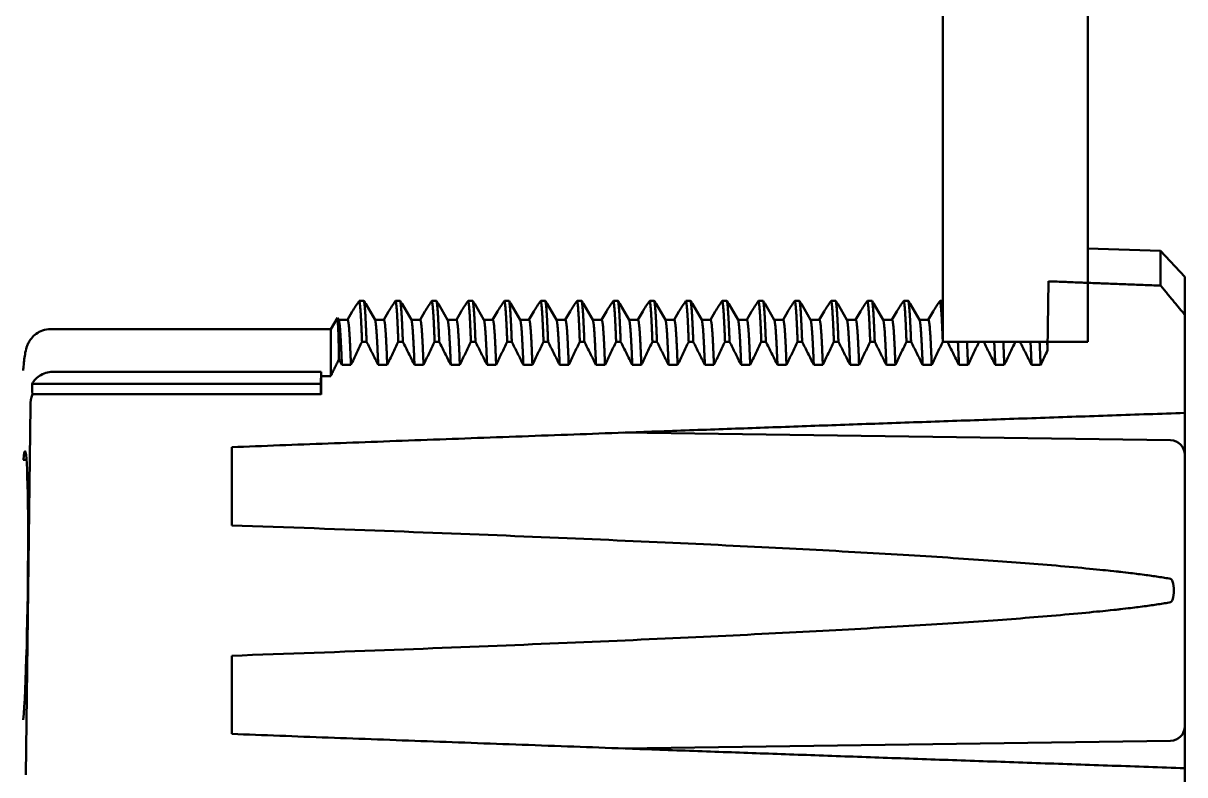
# Model space of a CAD drawing. Header units: millimetres. Extents: x -106 to 841, y -50 to 594.
# Drawn here: x 396.33 to 420.33, y 313.71 to 329.24 of the extents above; entities that cross this region are included whole.
import ezdxf

# ---------------------------------------------------------------- set-up
doc = ezdxf.new("R2010")
doc.units = ezdxf.units.MM
doc.layers.add('Visible (ISO)', color=7, linetype='Continuous', lineweight=50)

msp = doc.modelspace()

# ---------------------------------------------------------------- linework, layer by layer
at = {"layer": 'Visible (ISO)'}
for p, q in [((415.331, 352.378), (415.331, 322.659)), ((418.331, 322.659), (418.331, 352.378)), ((419.831, 324.536), (418.331, 324.588)), ((419.831, 324.536), (419.831, 323.817)), ((420.331, 324), (419.831, 324.536)), ((420.331, 323.214), (420.331, 324)), ((417.514, 323.907), (417.496, 322.481)), ((403.03, 323.112), (403.13, 323.286)), ((403.369, 323.505), (403.275, 323.505)), ((403.409, 323.439), (403.6, 323.108)), ((403.78, 323.112), (403.88, 323.286)), ((404.119, 323.505), (404.025, 323.505)), ((404.159, 323.439), (404.35, 323.108)), ((404.53, 323.112), (404.63, 323.286)), ((404.869, 323.505), (404.775, 323.505)), ((404.909, 323.439), (405.1, 323.108)), ((405.28, 323.112), (405.38, 323.286)), ((405.619, 323.505), (405.525, 323.505)), ((405.659, 323.439), (405.85, 323.108)), ((406.03, 323.112), (406.13, 323.286)), ((406.369, 323.505), (406.275, 323.505)), ((406.409, 323.439), (406.6, 323.108)), ((406.78, 323.112), (406.88, 323.286)), ((407.119, 323.505), (407.025, 323.505)), ((407.159, 323.439), (407.35, 323.108)), ((407.53, 323.112), (407.63, 323.286)), ((407.869, 323.505), (407.775, 323.505)), ((407.909, 323.439), (408.1, 323.108)), ((408.28, 323.112), (408.38, 323.286)), ((408.619, 323.505), (408.525, 323.505)), ((408.659, 323.439), (408.85, 323.108)), ((409.03, 323.112), (409.13, 323.286)), ((409.369, 323.505), (409.275, 323.505)), ((409.409, 323.439), (409.6, 323.108)), ((409.78, 323.112), (409.88, 323.286)), ((410.119, 323.505), (410.025, 323.505)), ((410.159, 323.439), (410.35, 323.108)), ((410.53, 323.112), (410.63, 323.286)), ((410.869, 323.505), (410.775, 323.505)), ((410.909, 323.439), (411.1, 323.108)), ((411.28, 323.112), (411.38, 323.286)), ((411.619, 323.505), (411.525, 323.505)), ((411.659, 323.439), (411.85, 323.108)), ((412.03, 323.112), (412.13, 323.286)), ((412.369, 323.505), (412.275, 323.505)), ((412.409, 323.439), (412.6, 323.108)), ((412.78, 323.112), (412.88, 323.286)), ((413.119, 323.505), (413.025, 323.505)), ((413.159, 323.439), (413.35, 323.108)), ((413.53, 323.112), (413.63, 323.286)), ((413.869, 323.505), (413.775, 323.505)), ((413.909, 323.439), (414.1, 323.108)), ((414.28, 323.112), (414.38, 323.286)), ((414.619, 323.505), (414.525, 323.505)), ((414.659, 323.439), (414.85, 323.108)), ((415.03, 323.112), (415.13, 323.286)), ((415.331, 323.505), (415.275, 323.505)), ((402.684, 322.918), (402.821, 323.155)), ((402.823, 323.155), (402.85, 323.108)), ((402.847, 323.112), (403.033, 323.112)), ((403.597, 323.112), (403.783, 323.112)), ((404.347, 323.112), (404.533, 323.112)), ((405.097, 323.112), (405.283, 323.112)), ((405.847, 323.112), (406.033, 323.112)), ((406.597, 323.112), (406.783, 323.112)), ((407.347, 323.112), (407.533, 323.112)), ((408.097, 323.112), (408.283, 323.112)), ((408.847, 323.112), (409.033, 323.112)), ((409.597, 323.112), (409.783, 323.112)), ((410.347, 323.112), (410.533, 323.112)), ((411.097, 323.112), (411.283, 323.112)), ((411.847, 323.112), (412.033, 323.112)), ((412.597, 323.112), (412.783, 323.112)), ((413.347, 323.112), (413.533, 323.112)), ((414.097, 323.112), (414.283, 323.112)), ((414.847, 323.112), (415.033, 323.112)), ((420.331, 321.188), (420.331, 323.214)), ((402.684, 322.918), (396.895, 322.918)), ((402.684, 322.918), (402.684, 321.944)), ((403.425, 322.659), (403.331, 322.659)), ((404.175, 322.659), (404.081, 322.659)), ((404.925, 322.659), (404.831, 322.659)), ((405.675, 322.659), (405.581, 322.659)), ((406.425, 322.659), (406.331, 322.659)), ((407.175, 322.659), (407.081, 322.659)), ((407.925, 322.659), (407.831, 322.659)), ((408.675, 322.659), (408.581, 322.659)), ((409.425, 322.659), (409.331, 322.659)), ((410.175, 322.659), (410.081, 322.659)), ((410.925, 322.659), (410.831, 322.659)), ((411.675, 322.659), (411.581, 322.659)), ((412.425, 322.659), (412.331, 322.659)), ((413.175, 322.659), (413.081, 322.659)), ((413.925, 322.659), (413.831, 322.659)), ((414.675, 322.659), (414.581, 322.659)), ((415.425, 322.659), (415.331, 322.659)), ((415.331, 322.659), (418.331, 322.659)), ((416.175, 322.659), (416.081, 322.659)), ((416.925, 322.659), (416.831, 322.659)), ((403.102, 322.179), (402.915, 322.179)), ((403.852, 322.179), (403.665, 322.179)), ((404.602, 322.179), (404.415, 322.179)), ((405.352, 322.179), (405.165, 322.179)), ((406.102, 322.179), (405.915, 322.179)), ((406.852, 322.179), (406.665, 322.179)), ((407.602, 322.179), (407.415, 322.179)), ((408.352, 322.179), (408.165, 322.179)), ((409.102, 322.179), (408.915, 322.179)), ((409.852, 322.179), (409.665, 322.179)), ((410.602, 322.179), (410.415, 322.179)), ((411.352, 322.179), (411.165, 322.179)), ((412.102, 322.179), (411.915, 322.179)), ((412.852, 322.179), (412.665, 322.179)), ((413.602, 322.179), (413.415, 322.179)), ((414.352, 322.179), (414.165, 322.179)), ((415.102, 322.179), (414.915, 322.179)), ((415.852, 322.179), (415.665, 322.179)), ((416.602, 322.179), (416.415, 322.179)), ((417.352, 322.179), (417.165, 322.179)), ((396.971, 322.039), (402.485, 322.039)), ((402.485, 322.039), (402.477, 321.788)), ((402.489, 321.944), (402.484, 321.572)), ((402.684, 321.944), (402.489, 321.944)), ((402.477, 321.788), (396.513, 321.788)), ((402.484, 321.572), (396.52, 321.572)), ((396.481, 321.337), (396.382, 313.713)), ((420.331, 321.188), (420.331, 320.323)), ((420.035, 320.623), (408.734, 320.78)), ((400.638, 318.865), (400.638, 320.481)), ((396.331, 320.218), (396.398, 320.218)), ((420.331, 314.714), (420.331, 320.323)), ((400.638, 314.556), (400.638, 316.172)), ((420.331, 314.714), (420.331, 313.849)), ((420.035, 314.414), (408.734, 314.256)), ((420.331, 311.823), (420.331, 313.849))]:
    msp.add_line(p, q, dxfattribs=at)
for centre, start, end in [((420.031, 320.323), 0, 89.2), ((420.031, 314.714), 270.8, 0)]:
    msp.add_arc(centre, 0.3, start, end, dxfattribs=at)
for centre, major_axis, ratio, start_param, end_param in [((396.831, 322.067), (0.5, 0), 0.927688, 3.054915, 3.141028), ((402.331, 317.518), (-0.07, -5.4), 0.032408, 2.531753, 2.563353), ((402.331, 317.518), (-0.066, -5.1), 0.032408, 2.489996, 2.563353), ((396.331, 317.518), (-0.037, -2.879), 0.032408, 0.382058, 3.496179)]:
    msp.add_ellipse(centre, major_axis=major_axis, ratio=ratio, start_param=start_param, end_param=end_param, dxfattribs=at)
for points, weights in [([(419.831, 323.817), (418.681, 323.861), (417.514, 323.907)], [1, 1.0000219352, 1.00000319375]), ([(420.331, 323.214), (420.094, 323.503), (419.831, 323.817)], [1, 1.00099962962, 1]), ([(415.665, 322.179), (415.654, 322.459), (415.643, 322.659)], [0.972687658468, 0.982091435398, 0.999722967018]), ([(415.852, 322.179), (415.841, 322.459), (415.831, 322.659)], [0.972687658468, 0.982091435398, 0.999722967018]), ([(416.415, 322.179), (416.404, 322.459), (416.393, 322.659)], [0.972687658468, 0.982091435398, 0.999722967018]), ([(416.602, 322.179), (416.591, 322.459), (416.581, 322.659)], [0.972687658468, 0.982091435398, 0.999722967018]), ([(417.165, 322.179), (417.154, 322.459), (417.143, 322.659)], [0.972687658468, 0.982091435398, 0.999722967018]), ([(417.352, 322.179), (417.341, 322.459), (417.331, 322.659)], [0.972687658468, 0.982091435398, 0.999722967018]), ([(402.855, 322.299), (402.766, 322.117), (402.684, 321.944)], [1.00098605695, 1.00100745622, 1]), ([(400.638, 320.481), (409.435, 320.814), (420.331, 321.188)], [1, 1.00303679019, 1]), ([(420.035, 317.761), (417.075, 318.29), (400.638, 318.865)], [1, 1.0148462897, 1]), ([(400.638, 316.172), (417.075, 316.747), (420.035, 317.276)], [1, 1.0148462897, 1]), ([(420.331, 313.849), (409.435, 314.222), (400.638, 314.556)], [1, 1.00303679018, 1])]:
    msp.add_rational_spline(points, weights, degree=2, dxfattribs=at)
for points in [[(403.13, 323.286), (403.173, 323.359), (403.221, 323.433), (403.275, 323.505)], [(403.369, 323.505), (403.383, 323.483), (403.396, 323.461), (403.409, 323.439)], [(403.88, 323.286), (403.923, 323.359), (403.971, 323.433), (404.025, 323.505)], [(404.119, 323.505), (404.133, 323.483), (404.146, 323.461), (404.159, 323.439)], [(404.63, 323.286), (404.673, 323.359), (404.721, 323.433), (404.775, 323.505)], [(404.869, 323.505), (404.883, 323.483), (404.896, 323.461), (404.909, 323.439)], [(405.38, 323.286), (405.423, 323.359), (405.471, 323.433), (405.525, 323.505)], [(405.619, 323.505), (405.633, 323.483), (405.646, 323.461), (405.659, 323.439)], [(406.13, 323.286), (406.173, 323.359), (406.221, 323.433), (406.275, 323.505)], [(406.369, 323.505), (406.383, 323.483), (406.396, 323.461), (406.409, 323.439)], [(406.88, 323.286), (406.923, 323.359), (406.971, 323.433), (407.025, 323.505)], [(407.119, 323.505), (407.133, 323.483), (407.146, 323.461), (407.159, 323.439)], [(407.63, 323.286), (407.673, 323.359), (407.721, 323.433), (407.775, 323.505)], [(407.869, 323.505), (407.883, 323.483), (407.896, 323.461), (407.909, 323.439)], [(408.38, 323.286), (408.423, 323.359), (408.471, 323.433), (408.525, 323.505)], [(408.619, 323.505), (408.633, 323.483), (408.646, 323.461), (408.659, 323.439)], [(409.13, 323.286), (409.173, 323.359), (409.221, 323.433), (409.275, 323.505)], [(409.369, 323.505), (409.383, 323.483), (409.396, 323.461), (409.409, 323.439)], [(409.88, 323.286), (409.923, 323.359), (409.971, 323.433), (410.025, 323.505)], [(410.119, 323.505), (410.133, 323.483), (410.146, 323.461), (410.159, 323.439)], [(410.63, 323.286), (410.673, 323.359), (410.721, 323.433), (410.775, 323.505)], [(410.869, 323.505), (410.883, 323.483), (410.896, 323.461), (410.909, 323.439)], [(411.38, 323.286), (411.423, 323.359), (411.471, 323.433), (411.525, 323.505)], [(411.619, 323.505), (411.633, 323.483), (411.646, 323.461), (411.659, 323.439)], [(412.13, 323.286), (412.173, 323.359), (412.221, 323.433), (412.275, 323.505)], [(412.369, 323.505), (412.383, 323.483), (412.396, 323.461), (412.409, 323.439)], [(412.88, 323.286), (412.923, 323.359), (412.971, 323.433), (413.025, 323.505)], [(413.119, 323.505), (413.133, 323.483), (413.146, 323.461), (413.159, 323.439)], [(413.63, 323.286), (413.673, 323.359), (413.721, 323.433), (413.775, 323.505)], [(413.869, 323.505), (413.883, 323.483), (413.896, 323.461), (413.909, 323.439)], [(414.38, 323.286), (414.423, 323.359), (414.471, 323.433), (414.525, 323.505)], [(414.619, 323.505), (414.633, 323.483), (414.646, 323.461), (414.659, 323.439)], [(415.13, 323.286), (415.173, 323.359), (415.221, 323.433), (415.275, 323.505)], [(396.895, 322.918), (396.895, 322.918), (396.895, 322.918), (396.895, 322.918)], [(402.915, 322.179), (402.895, 322.219), (402.875, 322.259), (402.855, 322.299)], [(396.513, 321.788), (396.515, 321.72), (396.518, 321.648), (396.52, 321.572)], [(396.52, 321.572), (396.494, 321.497), (396.482, 321.417), (396.481, 321.337)]]:
    msp.add_open_spline(points, degree=3, dxfattribs=at)
for points, weights, knots in [([(403.331, 322.659), (403.323, 322.872), (403.315, 323.035), (403.296, 323.438), (403.275, 323.505)], [0.977737952567, 0.98646083197, 1, 0.967178132478, 0.962660741352], [0.860813103, 0.860813103, 0.860813103, 0.861607143, 0.861607143, 0.863532068, 0.863532068, 0.863532068]), ([(403.425, 322.659), (403.417, 322.872), (403.409, 323.035), (403.39, 323.438), (403.369, 323.505)], [0.977737952567, 0.98646083197, 1, 0.967178132478, 0.962660741352], [0.825098817, 0.825098817, 0.825098817, 0.825892857, 0.825892857, 0.827817782, 0.827817782, 0.827817782]), ([(404.081, 322.659), (404.073, 322.872), (404.065, 323.035), (404.046, 323.438), (404.025, 323.505)], [0.977737952567, 0.98646083197, 1, 0.967178132478, 0.962660741352], [0.825098817, 0.825098817, 0.825098817, 0.825892857, 0.825892857, 0.827817782, 0.827817782, 0.827817782]), ([(404.175, 322.659), (404.167, 322.872), (404.159, 323.035), (404.14, 323.438), (404.119, 323.505)], [0.977737952567, 0.98646083197, 1, 0.967178132478, 0.962660741352], [0.789384531, 0.789384531, 0.789384531, 0.790178571, 0.790178571, 0.792103496, 0.792103496, 0.792103496]), ([(404.831, 322.659), (404.823, 322.872), (404.815, 323.035), (404.796, 323.438), (404.775, 323.505)], [0.977737952567, 0.98646083197, 1, 0.967178132478, 0.962660741352], [0.789384531, 0.789384531, 0.789384531, 0.790178571, 0.790178571, 0.792103496, 0.792103496, 0.792103496]), ([(404.925, 322.659), (404.917, 322.872), (404.909, 323.035), (404.89, 323.438), (404.869, 323.505)], [0.977737952567, 0.98646083197, 1, 0.967178132478, 0.962660741352], [0.753670245, 0.753670245, 0.753670245, 0.754464286, 0.754464286, 0.756389211, 0.756389211, 0.756389211]), ([(405.581, 322.659), (405.573, 322.872), (405.565, 323.035), (405.546, 323.438), (405.525, 323.505)], [0.977737952567, 0.98646083197, 1, 0.967178132478, 0.962660741352], [0.753670245, 0.753670245, 0.753670245, 0.754464286, 0.754464286, 0.756389211, 0.756389211, 0.756389211]), ([(405.675, 322.659), (405.667, 322.872), (405.659, 323.035), (405.64, 323.438), (405.619, 323.505)], [0.977737952567, 0.98646083197, 1, 0.967178132478, 0.962660741352], [0.71795596, 0.71795596, 0.71795596, 0.71875, 0.71875, 0.720674925, 0.720674925, 0.720674925]), ([(406.331, 322.659), (406.323, 322.872), (406.315, 323.035), (406.296, 323.438), (406.275, 323.505)], [0.977737952567, 0.98646083197, 1, 0.967178132478, 0.962660741352], [0.71795596, 0.71795596, 0.71795596, 0.71875, 0.71875, 0.720674925, 0.720674925, 0.720674925]), ([(406.425, 322.659), (406.417, 322.872), (406.409, 323.035), (406.39, 323.438), (406.369, 323.505)], [0.977737952567, 0.98646083197, 1, 0.967178132478, 0.962660741352], [0.682241674, 0.682241674, 0.682241674, 0.683035714, 0.683035714, 0.684960639, 0.684960639, 0.684960639]), ([(407.081, 322.659), (407.073, 322.872), (407.065, 323.035), (407.046, 323.438), (407.025, 323.505)], [0.977737952567, 0.98646083197, 1, 0.967178132478, 0.962660741352], [0.682241674, 0.682241674, 0.682241674, 0.683035714, 0.683035714, 0.684960639, 0.684960639, 0.684960639]), ([(407.175, 322.659), (407.167, 322.872), (407.159, 323.035), (407.14, 323.438), (407.119, 323.505)], [0.977737952567, 0.98646083197, 1, 0.967178132478, 0.962660741352], [0.646527388, 0.646527388, 0.646527388, 0.647321429, 0.647321429, 0.649246354, 0.649246354, 0.649246354]), ([(407.831, 322.659), (407.823, 322.872), (407.815, 323.035), (407.796, 323.438), (407.775, 323.505)], [0.977737952567, 0.98646083197, 1, 0.967178132478, 0.962660741352], [0.646527388, 0.646527388, 0.646527388, 0.647321429, 0.647321429, 0.649246354, 0.649246354, 0.649246354]), ([(407.925, 322.659), (407.917, 322.872), (407.909, 323.035), (407.89, 323.438), (407.869, 323.505)], [0.977737952567, 0.98646083197, 1, 0.967178132478, 0.962660741352], [0.610813103, 0.610813103, 0.610813103, 0.611607143, 0.611607143, 0.613532068, 0.613532068, 0.613532068]), ([(408.581, 322.659), (408.573, 322.872), (408.565, 323.035), (408.546, 323.438), (408.525, 323.505)], [0.977737952567, 0.98646083197, 1, 0.967178132478, 0.962660741352], [0.610813103, 0.610813103, 0.610813103, 0.611607143, 0.611607143, 0.613532068, 0.613532068, 0.613532068]), ([(408.675, 322.659), (408.667, 322.872), (408.659, 323.035), (408.64, 323.438), (408.619, 323.505)], [0.977737952567, 0.98646083197, 1, 0.967178132478, 0.962660741352], [0.575098817, 0.575098817, 0.575098817, 0.575892857, 0.575892857, 0.577817782, 0.577817782, 0.577817782]), ([(409.331, 322.659), (409.323, 322.872), (409.315, 323.035), (409.296, 323.438), (409.275, 323.505)], [0.977737952567, 0.98646083197, 1, 0.967178132478, 0.962660741352], [0.575098817, 0.575098817, 0.575098817, 0.575892857, 0.575892857, 0.577817782, 0.577817782, 0.577817782]), ([(409.425, 322.659), (409.417, 322.872), (409.409, 323.035), (409.39, 323.438), (409.369, 323.505)], [0.977737952567, 0.98646083197, 1, 0.967178132478, 0.962660741352], [0.539384531, 0.539384531, 0.539384531, 0.540178571, 0.540178571, 0.542103496, 0.542103496, 0.542103496]), ([(410.081, 322.659), (410.073, 322.872), (410.065, 323.035), (410.046, 323.438), (410.025, 323.505)], [0.977737952567, 0.98646083197, 1, 0.967178132478, 0.962660741352], [0.539384531, 0.539384531, 0.539384531, 0.540178571, 0.540178571, 0.542103496, 0.542103496, 0.542103496]), ([(410.175, 322.659), (410.167, 322.872), (410.159, 323.035), (410.14, 323.438), (410.119, 323.505)], [0.977737952567, 0.98646083197, 1, 0.967178132478, 0.962660741352], [0.503670245, 0.503670245, 0.503670245, 0.504464286, 0.504464286, 0.506389211, 0.506389211, 0.506389211]), ([(410.831, 322.659), (410.823, 322.872), (410.815, 323.035), (410.796, 323.438), (410.775, 323.505)], [0.977737952567, 0.98646083197, 1, 0.967178132478, 0.962660741352], [0.503670245, 0.503670245, 0.503670245, 0.504464286, 0.504464286, 0.506389211, 0.506389211, 0.506389211]), ([(410.925, 322.659), (410.917, 322.872), (410.909, 323.035), (410.89, 323.438), (410.869, 323.505)], [0.977737952567, 0.98646083197, 1, 0.967178132478, 0.962660741352], [0.46795596, 0.46795596, 0.46795596, 0.46875, 0.46875, 0.470674925, 0.470674925, 0.470674925]), ([(411.581, 322.659), (411.573, 322.872), (411.565, 323.035), (411.546, 323.438), (411.525, 323.505)], [0.977737952567, 0.98646083197, 1, 0.967178132478, 0.962660741352], [0.46795596, 0.46795596, 0.46795596, 0.46875, 0.46875, 0.470674925, 0.470674925, 0.470674925]), ([(411.675, 322.659), (411.667, 322.872), (411.659, 323.035), (411.64, 323.438), (411.619, 323.505)], [0.977737952567, 0.98646083197, 1, 0.967178132478, 0.962660741352], [0.432241674, 0.432241674, 0.432241674, 0.433035714, 0.433035714, 0.434960639, 0.434960639, 0.434960639]), ([(412.331, 322.659), (412.323, 322.872), (412.315, 323.035), (412.296, 323.438), (412.275, 323.505)], [0.977737952567, 0.98646083197, 1, 0.967178132478, 0.962660741352], [0.432241674, 0.432241674, 0.432241674, 0.433035714, 0.433035714, 0.434960639, 0.434960639, 0.434960639]), ([(412.425, 322.659), (412.417, 322.872), (412.409, 323.035), (412.39, 323.438), (412.369, 323.505)], [0.977737952567, 0.98646083197, 1, 0.967178132478, 0.962660741352], [0.396527388, 0.396527388, 0.396527388, 0.397321429, 0.397321429, 0.399246354, 0.399246354, 0.399246354]), ([(413.081, 322.659), (413.073, 322.872), (413.065, 323.035), (413.046, 323.438), (413.025, 323.505)], [0.977737952567, 0.98646083197, 1, 0.967178132478, 0.962660741352], [0.396527388, 0.396527388, 0.396527388, 0.397321429, 0.397321429, 0.399246354, 0.399246354, 0.399246354]), ([(413.175, 322.659), (413.167, 322.872), (413.159, 323.035), (413.14, 323.438), (413.119, 323.505)], [0.977737952567, 0.98646083197, 1, 0.967178132478, 0.962660741352], [0.360813103, 0.360813103, 0.360813103, 0.361607143, 0.361607143, 0.363532068, 0.363532068, 0.363532068]), ([(413.831, 322.659), (413.823, 322.872), (413.815, 323.035), (413.796, 323.438), (413.775, 323.505)], [0.977737952567, 0.98646083197, 1, 0.967178132478, 0.962660741352], [0.360813103, 0.360813103, 0.360813103, 0.361607143, 0.361607143, 0.363532068, 0.363532068, 0.363532068]), ([(413.925, 322.659), (413.917, 322.872), (413.909, 323.035), (413.89, 323.438), (413.869, 323.505)], [0.977737952567, 0.98646083197, 1, 0.967178132478, 0.962660741352], [0.325098817, 0.325098817, 0.325098817, 0.325892857, 0.325892857, 0.327817782, 0.327817782, 0.327817782]), ([(414.581, 322.659), (414.573, 322.872), (414.565, 323.035), (414.546, 323.438), (414.525, 323.505)], [0.977737952567, 0.98646083197, 1, 0.967178132478, 0.962660741352], [0.325098817, 0.325098817, 0.325098817, 0.325892857, 0.325892857, 0.327817782, 0.327817782, 0.327817782]), ([(414.675, 322.659), (414.667, 322.872), (414.659, 323.035), (414.64, 323.438), (414.619, 323.505)], [0.977737952567, 0.98646083197, 1, 0.967178132478, 0.962660741352], [0.289384531, 0.289384531, 0.289384531, 0.290178571, 0.290178571, 0.292103496, 0.292103496, 0.292103496]), ([(415.331, 322.668), (415.323, 322.876), (415.315, 323.035), (415.296, 323.438), (415.275, 323.505)], [0.978123407316, 0.986758169943, 1, 0.967178132478, 0.962660741352], [0.289401969, 0.289401969, 0.289401969, 0.290178571, 0.290178571, 0.292103496, 0.292103496, 0.292103496]), ([(402.915, 322.179), (402.904, 322.461), (402.893, 322.662), (402.872, 323.069), (402.85, 323.108)], [0.972687658468, 0.982165178238, 1, 0.964471908424, 0.962108229329], [0.860561173, 0.860561173, 0.860561173, 0.861607143, 0.861607143, 0.863690782, 0.863690782, 0.863690782]), ([(403.102, 322.179), (403.091, 322.461), (403.081, 322.662), (403.058, 323.112), (403.033, 323.112)], [0.972687658468, 0.982165178238, 1, 0.960846352634, 0.961971178395], [0.860561173, 0.860561173, 0.860561173, 0.861607143, 0.861607143, 0.863903412, 0.863903412, 0.863903412]), ([(403.665, 322.179), (403.654, 322.461), (403.643, 322.662), (403.622, 323.069), (403.6, 323.108)], [0.972687658468, 0.982165178238, 1, 0.964471908424, 0.962108229329], [0.824846887, 0.824846887, 0.824846887, 0.825892857, 0.825892857, 0.827976496, 0.827976496, 0.827976496]), ([(403.852, 322.179), (403.841, 322.461), (403.831, 322.662), (403.808, 323.112), (403.783, 323.112)], [0.972687658468, 0.982165178238, 1, 0.960846352634, 0.961971178395], [0.824846887, 0.824846887, 0.824846887, 0.825892857, 0.825892857, 0.828189126, 0.828189126, 0.828189126]), ([(404.415, 322.179), (404.404, 322.461), (404.393, 322.662), (404.372, 323.069), (404.35, 323.108)], [0.972687658468, 0.982165178238, 1, 0.964471908424, 0.962108229329], [0.789132601, 0.789132601, 0.789132601, 0.790178571, 0.790178571, 0.79226221, 0.79226221, 0.79226221]), ([(404.602, 322.179), (404.591, 322.461), (404.581, 322.662), (404.558, 323.112), (404.533, 323.112)], [0.972687658468, 0.982165178238, 1, 0.960846352634, 0.961971178395], [0.789132601, 0.789132601, 0.789132601, 0.790178571, 0.790178571, 0.79247484, 0.79247484, 0.79247484]), ([(405.165, 322.179), (405.154, 322.461), (405.143, 322.662), (405.122, 323.069), (405.1, 323.108)], [0.972687658468, 0.982165178238, 1, 0.964471908424, 0.962108229329], [0.753418316, 0.753418316, 0.753418316, 0.754464286, 0.754464286, 0.756547924, 0.756547924, 0.756547924]), ([(405.352, 322.179), (405.341, 322.461), (405.331, 322.662), (405.308, 323.112), (405.283, 323.112)], [0.972687658468, 0.982165178238, 1, 0.960846352634, 0.961971178395], [0.753418316, 0.753418316, 0.753418316, 0.754464286, 0.754464286, 0.756760555, 0.756760555, 0.756760555]), ([(405.915, 322.179), (405.904, 322.461), (405.893, 322.662), (405.872, 323.069), (405.85, 323.108)], [0.972687658468, 0.982165178238, 1, 0.964471908424, 0.962108229329], [0.71770403, 0.71770403, 0.71770403, 0.71875, 0.71875, 0.720833639, 0.720833639, 0.720833639]), ([(406.102, 322.179), (406.091, 322.461), (406.081, 322.662), (406.058, 323.112), (406.033, 323.112)], [0.972687658468, 0.982165178238, 1, 0.960846352634, 0.961971178395], [0.71770403, 0.71770403, 0.71770403, 0.71875, 0.71875, 0.721046269, 0.721046269, 0.721046269]), ([(406.665, 322.179), (406.654, 322.461), (406.643, 322.662), (406.622, 323.069), (406.6, 323.108)], [0.972687658468, 0.982165178238, 1, 0.964471908424, 0.962108229329], [0.681989744, 0.681989744, 0.681989744, 0.683035714, 0.683035714, 0.685119353, 0.685119353, 0.685119353]), ([(406.852, 322.179), (406.841, 322.461), (406.831, 322.662), (406.808, 323.112), (406.783, 323.112)], [0.972687658468, 0.982165178238, 1, 0.960846352634, 0.961971178395], [0.681989744, 0.681989744, 0.681989744, 0.683035714, 0.683035714, 0.685331983, 0.685331983, 0.685331983]), ([(407.415, 322.179), (407.404, 322.461), (407.393, 322.662), (407.372, 323.069), (407.35, 323.108)], [0.972687658468, 0.982165178238, 1, 0.964471908424, 0.962108229329], [0.646275458, 0.646275458, 0.646275458, 0.647321429, 0.647321429, 0.649405067, 0.649405067, 0.649405067]), ([(407.602, 322.179), (407.591, 322.461), (407.581, 322.662), (407.558, 323.112), (407.533, 323.112)], [0.972687658468, 0.982165178238, 1, 0.960846352634, 0.961971178395], [0.646275458, 0.646275458, 0.646275458, 0.647321429, 0.647321429, 0.649617698, 0.649617698, 0.649617698]), ([(408.165, 322.179), (408.154, 322.461), (408.143, 322.662), (408.122, 323.069), (408.1, 323.108)], [0.972687658468, 0.982165178238, 1, 0.964471908424, 0.962108229329], [0.610561173, 0.610561173, 0.610561173, 0.611607143, 0.611607143, 0.613690782, 0.613690782, 0.613690782]), ([(408.352, 322.179), (408.341, 322.461), (408.331, 322.662), (408.308, 323.112), (408.283, 323.112)], [0.972687658468, 0.982165178238, 1, 0.960846352634, 0.961971178395], [0.610561173, 0.610561173, 0.610561173, 0.611607143, 0.611607143, 0.613903412, 0.613903412, 0.613903412]), ([(408.915, 322.179), (408.904, 322.461), (408.893, 322.662), (408.872, 323.069), (408.85, 323.108)], [0.972687658468, 0.982165178238, 1, 0.964471908424, 0.962108229329], [0.574846887, 0.574846887, 0.574846887, 0.575892857, 0.575892857, 0.577976496, 0.577976496, 0.577976496]), ([(409.102, 322.179), (409.091, 322.461), (409.081, 322.662), (409.058, 323.112), (409.033, 323.112)], [0.972687658468, 0.982165178238, 1, 0.960846352634, 0.961971178395], [0.574846887, 0.574846887, 0.574846887, 0.575892857, 0.575892857, 0.578189126, 0.578189126, 0.578189126]), ([(409.665, 322.179), (409.654, 322.461), (409.643, 322.662), (409.622, 323.069), (409.6, 323.108)], [0.972687658468, 0.982165178238, 1, 0.964471908424, 0.962108229329], [0.539132601, 0.539132601, 0.539132601, 0.540178571, 0.540178571, 0.54226221, 0.54226221, 0.54226221]), ([(409.852, 322.179), (409.841, 322.461), (409.831, 322.662), (409.808, 323.112), (409.783, 323.112)], [0.972687658468, 0.982165178238, 1, 0.960846352634, 0.961971178395], [0.539132601, 0.539132601, 0.539132601, 0.540178571, 0.540178571, 0.54247484, 0.54247484, 0.54247484]), ([(410.415, 322.179), (410.404, 322.461), (410.393, 322.662), (410.372, 323.069), (410.35, 323.108)], [0.972687658468, 0.982165178238, 1, 0.964471908424, 0.962108229329], [0.503418316, 0.503418316, 0.503418316, 0.504464286, 0.504464286, 0.506547924, 0.506547924, 0.506547924]), ([(410.602, 322.179), (410.591, 322.461), (410.581, 322.662), (410.558, 323.112), (410.533, 323.112)], [0.972687658468, 0.982165178238, 1, 0.960846352634, 0.961971178395], [0.503418316, 0.503418316, 0.503418316, 0.504464286, 0.504464286, 0.506760555, 0.506760555, 0.506760555]), ([(411.165, 322.179), (411.154, 322.461), (411.143, 322.662), (411.122, 323.069), (411.1, 323.108)], [0.972687658468, 0.982165178238, 1, 0.964471908424, 0.962108229329], [0.46770403, 0.46770403, 0.46770403, 0.46875, 0.46875, 0.470833639, 0.470833639, 0.470833639]), ([(411.352, 322.179), (411.341, 322.461), (411.331, 322.662), (411.308, 323.112), (411.283, 323.112)], [0.972687658468, 0.982165178238, 1, 0.960846352634, 0.961971178395], [0.46770403, 0.46770403, 0.46770403, 0.46875, 0.46875, 0.471046269, 0.471046269, 0.471046269]), ([(411.915, 322.179), (411.904, 322.461), (411.893, 322.662), (411.872, 323.069), (411.85, 323.108)], [0.972687658468, 0.982165178238, 1, 0.964471908424, 0.962108229329], [0.431989744, 0.431989744, 0.431989744, 0.433035714, 0.433035714, 0.435119353, 0.435119353, 0.435119353]), ([(412.102, 322.179), (412.091, 322.461), (412.081, 322.662), (412.058, 323.112), (412.033, 323.112)], [0.972687658468, 0.982165178238, 1, 0.960846352634, 0.961971178395], [0.431989744, 0.431989744, 0.431989744, 0.433035714, 0.433035714, 0.435331983, 0.435331983, 0.435331983]), ([(412.665, 322.179), (412.654, 322.461), (412.643, 322.662), (412.622, 323.069), (412.6, 323.108)], [0.972687658468, 0.982165178238, 1, 0.964471908424, 0.962108229329], [0.396275458, 0.396275458, 0.396275458, 0.397321429, 0.397321429, 0.399405067, 0.399405067, 0.399405067]), ([(412.852, 322.179), (412.841, 322.461), (412.831, 322.662), (412.808, 323.112), (412.783, 323.112)], [0.972687658468, 0.982165178238, 1, 0.960846352634, 0.961971178395], [0.396275458, 0.396275458, 0.396275458, 0.397321429, 0.397321429, 0.399617698, 0.399617698, 0.399617698]), ([(413.415, 322.179), (413.404, 322.461), (413.393, 322.662), (413.372, 323.069), (413.35, 323.108)], [0.972687658468, 0.982165178238, 1, 0.964471908424, 0.962108229329], [0.360561173, 0.360561173, 0.360561173, 0.361607143, 0.361607143, 0.363690782, 0.363690782, 0.363690782]), ([(413.602, 322.179), (413.591, 322.461), (413.581, 322.662), (413.558, 323.112), (413.533, 323.112)], [0.972687658468, 0.982165178238, 1, 0.960846352634, 0.961971178395], [0.360561173, 0.360561173, 0.360561173, 0.361607143, 0.361607143, 0.363903412, 0.363903412, 0.363903412]), ([(414.165, 322.179), (414.154, 322.461), (414.143, 322.662), (414.122, 323.069), (414.1, 323.108)], [0.972687658468, 0.982165178238, 1, 0.964471908424, 0.962108229329], [0.324846887, 0.324846887, 0.324846887, 0.325892857, 0.325892857, 0.327976496, 0.327976496, 0.327976496]), ([(414.352, 322.179), (414.341, 322.461), (414.331, 322.662), (414.308, 323.112), (414.283, 323.112)], [0.972687658468, 0.982165178238, 1, 0.960846352634, 0.961971178395], [0.324846887, 0.324846887, 0.324846887, 0.325892857, 0.325892857, 0.328189126, 0.328189126, 0.328189126]), ([(414.915, 322.179), (414.904, 322.461), (414.893, 322.662), (414.872, 323.069), (414.85, 323.108)], [0.972687658468, 0.982165178238, 1, 0.964471908424, 0.962108229329], [0.289132601, 0.289132601, 0.289132601, 0.290178571, 0.290178571, 0.29226221, 0.29226221, 0.29226221]), ([(415.102, 322.179), (415.091, 322.461), (415.081, 322.662), (415.058, 323.112), (415.033, 323.112)], [0.972687658468, 0.982165178238, 1, 0.960846352634, 0.961971178395], [0.289132601, 0.289132601, 0.289132601, 0.290178571, 0.290178571, 0.29247484, 0.29247484, 0.29247484])]:
    msp.add_rational_spline(points, weights, degree=2, knots=knots, dxfattribs=at)
for points, knots in [([(402.855, 322.299), (402.851, 322.515), (402.846, 322.693), (402.837, 322.988), (402.832, 323.09), (402.825, 323.151), (402.823, 323.158), (402.821, 323.155)], [-0.4020469, -0.4020469, -0.4020469, -0.4020469, -0.2794112, -0.2794112, -0.1376483, -0.1376483, -0.0760493, -0.0760493, -0.0760493, -0.0760493]), ([(396.333, 322.106), (396.343, 322.223), (396.354, 322.316), (396.376, 322.448), (396.383, 322.492), (396.414, 322.581), (396.423, 322.603), (396.447, 322.651), (396.461, 322.676), (396.503, 322.736), (396.535, 322.772), (396.608, 322.832), (396.649, 322.858), (396.743, 322.898), (396.798, 322.912), (396.867, 322.918), (396.881, 322.918), (396.895, 322.918)], [0, 0, 0, 0, 0.0884014, 0.0884014, 0.1450531, 0.1450531, 0.1606685, 0.1606685, 0.1738189, 0.1738189, 0.1905616, 0.1905616, 0.2060086, 0.2060086, 0.223322, 0.223322, 0.2277107, 0.2277107, 0.2277107, 0.2277107]), ([(403.331, 322.659), (403.293, 322.579), (403.254, 322.5), (403.178, 322.34), (403.14, 322.259), (403.102, 322.179)], [-0.05319273, -0.05319273, -0.05319273, -0.05319273, -0.02673407, -0.02673407, 0, 0, 0, 0]), ([(403.665, 322.179), (403.625, 322.259), (403.585, 322.34), (403.505, 322.5), (403.465, 322.579), (403.425, 322.659)], [-0.0536522, -0.0536522, -0.0536522, -0.0536522, -0.02666491, -0.02666491, 0, 0, 0, 0]), ([(404.081, 322.659), (404.043, 322.579), (404.004, 322.5), (403.928, 322.34), (403.89, 322.259), (403.852, 322.179)], [-0.05319273, -0.05319273, -0.05319273, -0.05319273, -0.02673407, -0.02673407, 0, 0, 0, 0]), ([(404.415, 322.179), (404.375, 322.259), (404.335, 322.34), (404.255, 322.5), (404.215, 322.579), (404.175, 322.659)], [-0.0536522, -0.0536522, -0.0536522, -0.0536522, -0.02666491, -0.02666491, 0, 0, 0, 0]), ([(404.831, 322.659), (404.793, 322.579), (404.754, 322.5), (404.678, 322.34), (404.64, 322.259), (404.602, 322.179)], [-0.05319273, -0.05319273, -0.05319273, -0.05319273, -0.02673407, -0.02673407, 0, 0, 0, 0]), ([(405.165, 322.179), (405.125, 322.259), (405.085, 322.34), (405.005, 322.5), (404.965, 322.579), (404.925, 322.659)], [-0.0536522, -0.0536522, -0.0536522, -0.0536522, -0.02666491, -0.02666491, 0, 0, 0, 0]), ([(405.581, 322.659), (405.543, 322.579), (405.504, 322.5), (405.428, 322.34), (405.39, 322.259), (405.352, 322.179)], [-0.05319273, -0.05319273, -0.05319273, -0.05319273, -0.02673407, -0.02673407, 0, 0, 0, 0]), ([(405.915, 322.179), (405.875, 322.259), (405.835, 322.34), (405.755, 322.5), (405.715, 322.579), (405.675, 322.659)], [-0.0536522, -0.0536522, -0.0536522, -0.0536522, -0.02666491, -0.02666491, 0, 0, 0, 0]), ([(406.331, 322.659), (406.293, 322.579), (406.254, 322.5), (406.178, 322.34), (406.14, 322.259), (406.102, 322.179)], [-0.05319273, -0.05319273, -0.05319273, -0.05319273, -0.02673407, -0.02673407, 0, 0, 0, 0]), ([(406.665, 322.179), (406.625, 322.259), (406.585, 322.34), (406.505, 322.5), (406.465, 322.579), (406.425, 322.659)], [-0.0536522, -0.0536522, -0.0536522, -0.0536522, -0.02666491, -0.02666491, 0, 0, 0, 0]), ([(407.081, 322.659), (407.043, 322.579), (407.004, 322.5), (406.928, 322.34), (406.89, 322.259), (406.852, 322.179)], [-0.05319273, -0.05319273, -0.05319273, -0.05319273, -0.02673407, -0.02673407, 0, 0, 0, 0]), ([(407.415, 322.179), (407.375, 322.259), (407.335, 322.34), (407.255, 322.5), (407.215, 322.579), (407.175, 322.659)], [-0.0536522, -0.0536522, -0.0536522, -0.0536522, -0.02666491, -0.02666491, 0, 0, 0, 0]), ([(407.831, 322.659), (407.793, 322.579), (407.754, 322.5), (407.678, 322.34), (407.64, 322.259), (407.602, 322.179)], [-0.05319273, -0.05319273, -0.05319273, -0.05319273, -0.02673407, -0.02673407, 0, 0, 0, 0]), ([(408.165, 322.179), (408.125, 322.259), (408.085, 322.34), (408.005, 322.5), (407.965, 322.579), (407.925, 322.659)], [-0.0536522, -0.0536522, -0.0536522, -0.0536522, -0.02666491, -0.02666491, 0, 0, 0, 0]), ([(408.581, 322.659), (408.543, 322.579), (408.504, 322.5), (408.428, 322.34), (408.39, 322.259), (408.352, 322.179)], [-0.05319273, -0.05319273, -0.05319273, -0.05319273, -0.02673407, -0.02673407, 0, 0, 0, 0]), ([(408.915, 322.179), (408.875, 322.259), (408.835, 322.34), (408.755, 322.5), (408.715, 322.579), (408.675, 322.659)], [-0.0536522, -0.0536522, -0.0536522, -0.0536522, -0.02666491, -0.02666491, 0, 0, 0, 0]), ([(409.331, 322.659), (409.293, 322.579), (409.254, 322.5), (409.178, 322.34), (409.14, 322.259), (409.102, 322.179)], [-0.05319273, -0.05319273, -0.05319273, -0.05319273, -0.02673407, -0.02673407, 0, 0, 0, 0]), ([(409.665, 322.179), (409.625, 322.259), (409.585, 322.34), (409.505, 322.5), (409.465, 322.579), (409.425, 322.659)], [-0.0536522, -0.0536522, -0.0536522, -0.0536522, -0.02666491, -0.02666491, 0, 0, 0, 0]), ([(410.081, 322.659), (410.043, 322.579), (410.004, 322.5), (409.928, 322.34), (409.89, 322.259), (409.852, 322.179)], [-0.05319273, -0.05319273, -0.05319273, -0.05319273, -0.02673407, -0.02673407, 0, 0, 0, 0]), ([(410.415, 322.179), (410.375, 322.259), (410.335, 322.34), (410.255, 322.5), (410.215, 322.579), (410.175, 322.659)], [-0.0536522, -0.0536522, -0.0536522, -0.0536522, -0.02666491, -0.02666491, 0, 0, 0, 0]), ([(410.831, 322.659), (410.793, 322.579), (410.754, 322.5), (410.678, 322.34), (410.64, 322.259), (410.602, 322.179)], [-0.05319273, -0.05319273, -0.05319273, -0.05319273, -0.02673407, -0.02673407, 0, 0, 0, 0]), ([(411.165, 322.179), (411.125, 322.259), (411.085, 322.34), (411.005, 322.5), (410.965, 322.579), (410.925, 322.659)], [-0.0536522, -0.0536522, -0.0536522, -0.0536522, -0.02666491, -0.02666491, 0, 0, 0, 0]), ([(411.581, 322.659), (411.543, 322.579), (411.504, 322.5), (411.428, 322.34), (411.39, 322.259), (411.352, 322.179)], [-0.05319273, -0.05319273, -0.05319273, -0.05319273, -0.02673407, -0.02673407, 0, 0, 0, 0]), ([(411.915, 322.179), (411.875, 322.259), (411.835, 322.34), (411.755, 322.5), (411.715, 322.579), (411.675, 322.659)], [-0.0536522, -0.0536522, -0.0536522, -0.0536522, -0.02666491, -0.02666491, 0, 0, 0, 0]), ([(412.331, 322.659), (412.293, 322.579), (412.254, 322.5), (412.178, 322.34), (412.14, 322.259), (412.102, 322.179)], [-0.05319273, -0.05319273, -0.05319273, -0.05319273, -0.02673407, -0.02673407, 0, 0, 0, 0]), ([(412.665, 322.179), (412.625, 322.259), (412.585, 322.34), (412.505, 322.5), (412.465, 322.579), (412.425, 322.659)], [-0.0536522, -0.0536522, -0.0536522, -0.0536522, -0.02666491, -0.02666491, 0, 0, 0, 0]), ([(413.081, 322.659), (413.043, 322.579), (413.004, 322.5), (412.928, 322.34), (412.89, 322.259), (412.852, 322.179)], [-0.05319273, -0.05319273, -0.05319273, -0.05319273, -0.02673407, -0.02673407, 0, 0, 0, 0]), ([(413.415, 322.179), (413.375, 322.259), (413.335, 322.34), (413.255, 322.5), (413.215, 322.579), (413.175, 322.659)], [-0.0536522, -0.0536522, -0.0536522, -0.0536522, -0.02666491, -0.02666491, 0, 0, 0, 0]), ([(413.831, 322.659), (413.793, 322.579), (413.754, 322.5), (413.678, 322.34), (413.64, 322.259), (413.602, 322.179)], [-0.05319273, -0.05319273, -0.05319273, -0.05319273, -0.02673407, -0.02673407, 0, 0, 0, 0]), ([(414.165, 322.179), (414.125, 322.259), (414.085, 322.34), (414.005, 322.5), (413.965, 322.579), (413.925, 322.659)], [-0.0536522, -0.0536522, -0.0536522, -0.0536522, -0.02666491, -0.02666491, 0, 0, 0, 0]), ([(414.581, 322.659), (414.543, 322.579), (414.504, 322.5), (414.428, 322.34), (414.39, 322.259), (414.352, 322.179)], [-0.05319273, -0.05319273, -0.05319273, -0.05319273, -0.02673407, -0.02673407, 0, 0, 0, 0]), ([(414.915, 322.179), (414.875, 322.259), (414.835, 322.34), (414.755, 322.5), (414.715, 322.579), (414.675, 322.659)], [-0.0536522, -0.0536522, -0.0536522, -0.0536522, -0.02666491, -0.02666491, 0, 0, 0, 0]), ([(415.331, 322.659), (415.293, 322.579), (415.254, 322.5), (415.178, 322.34), (415.14, 322.259), (415.102, 322.179)], [-0.05319273, -0.05319273, -0.05319273, -0.05319273, -0.02673407, -0.02673407, 0, 0, 0, 0]), ([(415.665, 322.179), (415.625, 322.259), (415.585, 322.34), (415.505, 322.5), (415.465, 322.579), (415.425, 322.659)], [-0.0536522, -0.0536522, -0.0536522, -0.0536522, -0.02666491, -0.02666491, 0, 0, 0, 0]), ([(416.081, 322.659), (416.043, 322.579), (416.004, 322.5), (415.928, 322.34), (415.89, 322.259), (415.852, 322.179)], [-0.05319273, -0.05319273, -0.05319273, -0.05319273, -0.02673407, -0.02673407, 0, 0, 0, 0]), ([(416.415, 322.179), (416.375, 322.259), (416.335, 322.34), (416.255, 322.5), (416.215, 322.579), (416.175, 322.659)], [-0.0536522, -0.0536522, -0.0536522, -0.0536522, -0.02666491, -0.02666491, 0, 0, 0, 0]), ([(416.831, 322.659), (416.793, 322.579), (416.754, 322.5), (416.678, 322.34), (416.64, 322.259), (416.602, 322.179)], [-0.05319273, -0.05319273, -0.05319273, -0.05319273, -0.02673407, -0.02673407, 0, 0, 0, 0]), ([(417.165, 322.179), (417.125, 322.259), (417.085, 322.34), (417.005, 322.5), (416.965, 322.579), (416.925, 322.659)], [-0.0536522, -0.0536522, -0.0536522, -0.0536522, -0.02666479, -0.02666479, 0, 0, 0, 0]), ([(417.496, 322.481), (417.496, 322.483), (417.495, 322.484), (417.494, 322.511), (417.493, 322.535), (417.491, 322.593), (417.489, 322.627), (417.488, 322.659)], [-0.4696957, -0.4696957, -0.4696957, -0.4696957, -0.46792251, -0.46792251, -0.43950733, -0.43950733, -0.39859362, -0.39859362, -0.39859362, -0.39859362]), ([(417.496, 322.481), (417.472, 322.431), (417.448, 322.381), (417.4, 322.28), (417.376, 322.229), (417.352, 322.179)], [-0.03349156, -0.03349156, -0.03349156, -0.03349156, -0.01680338, -0.01680338, 0, 0, 0, 0]), ([(396.971, 322.039), (396.925, 322.039), (396.878, 322.034), (396.785, 322.011), (396.739, 321.994), (396.657, 321.948), (396.62, 321.921), (396.558, 321.859), (396.532, 321.825), (396.513, 321.788)], [0, 0, 0, 0, 0.01398509, 0.01398509, 0.0290199, 0.0290199, 0.04364288, 0.04364288, 0.05803471, 0.05803471, 0.05803471, 0.05803471]), ([(420.035, 317.276), (420.038, 317.276), (420.041, 317.278), (420.049, 317.282), (420.055, 317.287), (420.067, 317.303), (420.073, 317.317), (420.1, 317.386), (420.106, 317.458), (420.106, 317.518), (420.106, 317.579), (420.1, 317.651), (420.073, 317.72), (420.067, 317.734), (420.055, 317.749), (420.049, 317.755), (420.041, 317.759), (420.038, 317.76), (420.035, 317.761)], [-0.02484242, -0.02484242, -0.02484242, -0.02484242, -0.02400594, -0.02400594, -0.02204793, -0.02204793, -0.01813588, -0.01813588, 0, 0, 0, 0.01813588, 0.01813588, 0.02204793, 0.02204793, 0.02400594, 0.02400594, 0.02484242, 0.02484242, 0.02484242, 0.02484242])]:
    msp.add_open_spline(points, degree=3, knots=knots, dxfattribs=at)

doc.saveas('drawing.dxf')
